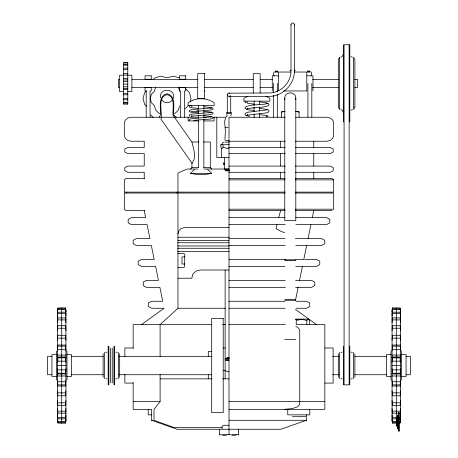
<?xml version="1.0" encoding="UTF-8"?>
<svg xmlns="http://www.w3.org/2000/svg" width="458" height="458" viewBox="0 0 458 458"><rect width="100%" height="100%" fill="white"/><g stroke="black" fill="none" stroke-linecap="round" stroke-linejoin="round"><path stroke-width="0.69" d="M281.498 117.254L281.498 111.592L285.214 111.592M398.723 421.875L398.649 429.072L398.649 413.019L398.649 430.875L398.546 421.95M396.748 423.513L396.685 425.728L396.68 418.125L396.731 418.595M398.58 420.392L398.649 414.822L398.723 420.267M397.962 417.788L397.899 427.595L397.807 417.971M57.468 357.297L57.822 357.83L57.822 361.179L57.468 362.249M65.935 346.151L57.822 346.122L57.468 350.88M57.468 368.81L57.822 373.224L57.468 373.757M57.468 380.174L57.822 384.932L65.935 384.909M65.935 350.88L65.58 346.122M65.935 362.249L65.58 361.179L65.58 357.83L65.935 357.297M65.935 373.757L65.58 373.224L65.935 368.81M65.58 384.932L65.935 380.174M400.532 346.151L392.42 346.122L392.065 350.88M392.065 357.297L392.42 357.83L392.065 362.249M392.065 368.81L392.42 369.875L392.42 373.224L392.065 373.757M392.065 380.174L392.42 384.932L400.532 384.909M400.532 362.249L400.178 361.179L400.178 357.83L400.532 357.297M400.532 350.88L400.178 346.122M400.532 373.757L400.178 373.224L400.532 368.81M400.178 384.932L400.532 380.174M65.935 335.846L65.58 335.262L57.822 335.262L57.468 340.157M57.468 390.903L57.822 395.792L65.58 395.792L65.935 395.208M65.935 340.157L65.58 335.262M65.58 395.792L65.935 390.903M400.532 335.846L400.178 335.262L392.42 335.262L392.065 340.157M392.065 390.903L392.42 395.792L400.178 395.792L400.532 395.208M400.532 340.157L400.178 335.262M400.178 395.792L400.532 390.903M65.935 326.84L65.58 325.724L57.822 325.724L57.468 330.539M57.468 400.521L57.822 405.33L65.58 405.33L65.935 404.214M65.935 330.539L65.58 325.724M65.58 405.33L65.935 400.521M400.532 326.84L400.178 325.724L392.42 325.724L392.065 330.539M392.065 400.521L392.42 405.33L400.178 405.33L400.532 404.214M400.532 330.539L400.178 325.724M400.178 405.33L400.532 400.521M65.935 319.524L65.58 317.921L57.822 317.921L57.468 322.449M57.468 408.605L57.822 413.133L65.58 413.133L65.935 411.53M65.935 322.449L65.58 317.921M65.58 413.133L65.935 408.605M400.532 319.524L400.178 317.921L392.42 317.921L392.065 322.449M392.065 408.605L392.42 413.133L400.178 413.133L400.532 411.53M400.532 322.449L400.178 317.921M400.178 413.133L400.532 408.605M65.935 314.217L65.58 312.207L57.822 312.207L57.468 316.243M57.468 414.811L57.822 418.847L65.58 418.847L65.935 416.837M65.935 316.243L65.58 312.207M65.58 418.847L65.935 414.811M400.532 314.217L400.178 312.207L392.42 312.207L392.065 316.243M392.065 414.811L392.42 418.847L400.178 418.847L400.532 416.837M400.532 316.243L400.178 312.207M400.178 418.847L400.532 414.811M65.935 311.159L65.58 308.818L57.822 308.818L57.468 312.19M57.468 418.864L57.822 422.236L65.58 422.236L65.935 419.9M65.935 312.19L65.58 308.818M65.58 422.236L65.935 418.864M400.532 311.159L400.178 308.818L392.42 308.818L392.065 312.19M392.065 418.864L392.42 422.236L400.178 422.236L400.532 419.9M400.532 312.19L400.178 308.818M400.178 422.236L400.532 418.864M290.996 70.572C291.328 82.526 280.674 93.232 268.714 92.957L228.153 93.18L227.3 94.657L227.3 113.063M290.996 70.624L290.996 24.617C290.899 22.413 294.488 22.413 294.397 24.617L294.397 70.675C294.723 84.375 282.529 96.627 268.829 96.357L229 96.357L227.798 95.859L227.3 94.657M294.339 25.058L294.397 24.617M173.485 98.453C176.067 88.062 158.76 87.318 160.518 97.88M284.762 98.207C284.492 91.113 296.074 91.113 295.805 98.207L295.805 220.55L284.762 220.55L284.762 98.207L284.95 99.632M295.616 99.632L295.805 98.207M65.58 423.146L65.935 420.581L65.935 310.472L65.58 307.908M213.165 117.42L213.062 118.164L210.766 119.023L193.74 120.362M392.42 307.908L392.065 310.472L392.065 420.581L392.42 423.146M57.468 311.159L57.822 308.818M392.065 311.159L392.42 308.818M57.468 314.217L57.822 312.207M392.065 314.217L392.42 312.207M295.404 300.58L298.112 287.338M299.532 280.365L302.377 266.424M306.648 245.511L303.803 259.451L295.816 259.451M308.068 238.538L310.913 224.597M312.339 217.624L313.764 210.657M277.004 224.597L276.128 228.656L281.647 231.725L284.567 232.538M57.468 319.524L57.822 317.921M392.065 319.524L392.42 317.921M154.541 91.09L155.64 86.986M179.536 105.953L178.437 110.057L175.431 113.057L173.382 113.607M190.173 101.779L191.043 98.522L189.469 92.653L185.65 88.835M177.962 234.009L178.815 230.815L181.156 228.473L184.351 227.62L229 227.62M278.647 217.624L280.622 210.657M398.952 412.446L398.981 431.379L398.838 412.835L398.809 430.886M57.468 326.84L57.822 325.724M392.065 326.84L392.42 325.724M398.466 413.992L398.466 429.953M398.437 414.084L398.357 429.65L398.437 415.755M221.981 144.253L222.514 142.793L223.767 142.117M225.536 117.878L224.603 121.731L225.084 127.187L228.061 127.41M226.596 358.603L227.494 358.551L228.393 359.089L228.393 360.297L226.596 359.805L226.596 358.603L227.076 357.875L229.052 357.566M397.687 415.904L397.687 427.932M343.059 54.685L342.132 56.54L340.861 57.221M397.601 416.076L397.63 427.789L397.487 416.293L397.481 427.429L397.481 418.83M57.468 335.846L57.822 335.262M392.065 335.846L392.42 335.262M159.041 117.254L160.363 115.33C161.004 108.632 157.518 95.785 167.038 93.793C176.559 95.785 173.072 108.632 173.714 115.33L176.399 117.254M247.709 101.739L247.102 102.598L246.061 102.775L245.196 102.168L245.019 101.126M172.294 99.758C170.004 104.121 162.802 103.531 161.382 98.785M160.409 374.415A9.32 1.219 -90 0 1 160.1 374.73L160.1 401.649L154.02 409.338L154.02 420.284L174.069 427.554L222.101 427.554M396.92 417.175L396.926 426.117M225.554 127.187L224.901 127.948L225.405 129.167L224.958 139.621M226.132 116.91L227.231 115.731L226.59 114.517M306.826 324.63L306.826 320.388L308.245 319.335L309.66 320.388L309.66 324.63M396.994 418.051L397.092 416.94L397.097 426.512L396.994 425.299M153.127 79.64L155.033 77.728L160.901 76.16L166.775 77.728M146.514 90.741L144.602 92.653L143.033 98.522L144.602 104.39L146.514 106.296M154.357 91.411L151.352 94.417L150.253 98.522L151.352 102.626L154.357 105.626M185.175 108.683L188.519 105.346M190.528 169.019L191.908 167.634L198.48 167.634M207.497 169.804L208.527 170.244L211.688 173.387L204.669 174.613L197.547 174.613L190.528 173.387L193.688 170.244L194.724 169.804M247.641 108.351L246.873 109.078C253.772 106.823 261.695 108.294 268.508 105.655L268.983 104.71L268.646 103.714L267.329 102.976L259.835 101.916M225.525 308.251L177.962 308.251L160.1 324.63L160.1 356.324A9.32 1.219 90 0 1 160.409 356.639M396.92 418.125L396.926 425.167M266.367 116.704L267.191 116.04L266.842 116.292M230.202 95.865L229 96.357M247.515 114.941L247.841 114.7L246.982 115.256L264.615 113.155L267.386 112.616L268.68 111.838L268.978 110.83L268.073 109.622L259.766 108.323M266.682 103.577L266.35 103.823L267.329 103.514C260.167 105.649 251.562 103.577 245.093 107.246L245.07 108.3C247.234 110.739 251.144 109.668 254.007 110.441M141.465 324.63L164.159 308.251L151.546 308.251L148.289 306.505L148.289 303.024L151.546 301.278L162.739 301.278L159.888 287.338L146.514 287.338L143.262 285.597L143.262 282.111L146.514 280.365L158.468 280.365L155.623 266.424L141.488 266.424L138.23 264.684L138.23 261.197L141.488 259.451L154.197 259.451L151.352 245.511L136.455 245.511L133.204 243.77L133.204 240.284L136.455 238.538L149.932 238.538L147.087 224.597L131.429 224.597L128.177 222.857L128.177 219.371L131.429 217.624L145.661 217.624L144.236 210.657M229 147.888L226.91 148.724L226.252 148.071L223.012 147.304L221.867 148.724L220.825 147.304L220.825 144.854L221.918 144.499C224.191 145.541 226.813 143.892 229.166 144.757M210.606 117.248L211.43 116.773L190.957 118.799M247.91 96.128L243.879 98.361L243.879 101.126L269.905 101.126L269.905 98.361L265.875 96.128M351.091 110.223L352.357 109.548M191.112 111.855L210.331 110.04L212.352 109.634L213.222 108.769L212.884 108.059L211.567 107.538L204.073 106.788M191.759 116L192.079 115.828L191.221 116.223L210.554 114.546L212.924 113.807L213.216 113.092L212.312 112.239L204.005 111.317M210.92 107.962L210.588 108.134L211.567 107.916L191.581 109.651L189.331 110.561L189.309 111.305L190.425 112.038L198.245 112.817M210.749 112.594L210.422 112.765L211.321 112.422L191.793 114.116L189.452 114.906L189.24 115.634L189.824 116.258M228.393 359.089L229.052 358.814M306.442 414.811L306.442 420.284L280.886 429.255L177.114 429.255L151.558 420.284L151.558 409.338L133.158 409.338L133.158 382.43M224.283 162.556L223.756 162.722L224.283 162.974M224.283 163.048L223.756 163.214L224.283 163.466M224.283 163.54L223.756 163.706L224.283 163.958M224.283 164.033L223.756 164.199L224.283 164.451M224.283 164.525L223.756 164.691L224.283 164.943M190.602 118.983L189.629 119.263L189.223 119.956L189.629 120.649M167.302 77.728L173.17 76.16L179.044 77.728M274.182 72.038C273.403 72.604 273.403 75.249 274.182 75.816M311.051 75.816C311.829 75.249 311.829 72.604 311.051 72.038M105.643 352.448L106.909 352.105M115.868 378.949L117.139 378.606M340.861 352.448L342.132 352.105M351.091 378.949L352.357 378.606M281.498 112.216L283.851 111.592M267.083 109.88L247.555 112.279L245.213 113.395L244.996 114.426L245.969 115.588L249.639 116.292M238.595 434.55L235.395 434.945A34.453 29.839 90 0 1 229 434.55L225.8 434.945A34.453 29.839 90 0 1 219.405 434.55M295.393 319.455L297.849 319.455M284.338 409.338L292.032 408.65L297.666 406.778L299.727 404.219L299.727 329.749L297.666 327.189L295.788 326.565M57.468 346.151L57.822 346.122M392.065 346.151L392.42 346.122M220.825 144.854L221.809 144.791M123.677 62.912L127.776 62.912M123.677 64.378L127.776 64.378M123.677 65.133L127.776 65.133M123.677 68.116L127.776 68.116M123.677 69.33L127.776 69.33M290.029 70.229L290.807 70.229M294.03 70.229L295.364 70.229M278.779 72.038L290.841 72.038M294.03 72.038L306.454 72.038M123.677 73.515L127.776 73.601M123.677 75.055L127.776 75.055M123.677 75.215L119.578 75.215L119.578 91.577L123.677 91.577M127.776 75.209L131.875 75.209L131.875 91.589L127.776 91.589M278.458 75.816L272.27 75.816L272.27 90.953M306.774 75.816L312.963 75.816L312.963 90.953M123.677 78.587L127.776 78.587M119.824 79.383L118.399 79.383L118.399 87.386L119.824 87.386M131.973 79.383L197.719 79.383M204.617 79.383L253.251 79.383M260.155 79.383L272.247 79.383M312.785 79.383L338.388 79.383M354.744 79.383L357.589 79.383L357.589 87.386L354.744 87.386M123.677 79.978L127.776 79.978M123.677 81.684L127.776 81.684M123.677 84.095L127.776 84.095M123.677 86.82L127.776 86.82M131.973 87.386L197.719 87.386M204.617 87.386L253.251 87.386M260.155 87.386L272.247 87.386M312.785 87.386L338.388 87.386M123.677 88.497L127.776 88.497M123.677 89.528L127.776 89.528M283.748 90.953L306.454 90.953M123.677 93.283L127.776 93.283M123.677 94.76L127.776 94.76M123.677 98.682L127.776 98.682M123.677 99.792L127.776 99.792M123.677 102.42L127.776 102.42M123.677 103.044L127.776 103.044M123.677 104.098L127.776 104.098M295.358 111.592L299.068 111.592L299.068 117.254M226.332 112.668L231.668 112.668M226.332 113.573L231.668 113.573M198.509 117.254L131.131 117.254L127.725 118.049L125.229 120.219L124.318 123.179L124.318 135.316L125.229 138.276L127.725 140.446L131.131 141.241L144.236 141.241L144.236 147.453L127.891 147.453L124.799 149.005L124.799 152.108L127.891 153.659L144.236 153.659L144.236 166.082L127.891 166.082L124.799 167.634L124.799 170.742L127.891 172.294L144.236 172.294L144.236 178.5M212.375 117.254L225.846 117.254M285.219 117.254L229 117.254L229 434.55M295.691 117.254L326.869 117.254L330.275 118.049L332.771 120.219L333.682 123.179L333.682 135.316L332.771 138.276L330.275 140.446L326.869 141.241L295.313 141.241M198.72 120.935L188.095 120.935L188.095 117.254M203.501 120.935L214.121 120.935L214.121 117.254M225.141 140.612L229 140.612M229 141.241L285.219 141.241M191.908 141.986C193.202 147.934 195.812 154.398 193.791 160.449L193.139 160.998L192.721 162.779L192.326 163.271L191.908 163.037L160.97 119.177C162.819 112.319 156.67 97.062 167.038 94.651C176.044 96.621 172.277 108.93 173.107 115.33L191.908 141.986L198.72 141.986M203.501 141.986L210.308 141.986L210.308 167.634L211.688 169.019M224.723 142.117L229 142.117M229 147.453L285.219 147.453M295.313 147.453L330.109 147.453L333.201 149.005L333.201 152.108L330.109 153.659L295.313 153.659M229 153.659L285.219 153.659M224.076 157.489L229 157.489M229 166.082L285.219 166.082M295.313 166.082L330.109 166.082L333.201 167.634L333.201 170.742L330.109 172.294L295.313 172.294M203.736 167.634L210.308 167.634M197.799 169.019L187.162 169.019L177.962 173.021L177.962 192.114M203.753 169.019L225.055 169.019M226.721 169.019L229 169.019M224.512 169.145L229.172 169.145M228.336 170.09L229.172 170.09M229.303 170.49L225.897 170.422L225.731 169.082M229.292 170.863L225.76 170.76L225.468 169.082L226.555 169.082L226.893 170.49M229 172.294L285.219 172.294M190.528 173.387L211.688 173.387M144.694 178.5L125.893 178.5L124.318 179.868L124.318 192.114L285.128 192.114M229 178.5L285.219 178.5M295.313 178.5L332.107 178.5L333.682 179.868L333.682 192.114L295.33 192.114M229 179.868L284.836 179.868M295.33 179.868L333.682 179.868M285.128 193.03L124.318 193.03L124.318 209.197L125.893 210.657L144.694 210.657M295.33 193.03L333.682 193.03L333.682 209.197L295.33 209.197M229 209.197L284.836 209.197M229 210.657L285.219 210.657M295.313 210.657L332.107 210.657M229 217.624L285.219 217.624M295.736 217.624L326.571 217.624L329.823 219.371L329.823 222.857L326.571 224.597L295.885 224.597M229 224.597L285.219 224.597M177.962 237.233L229 237.233M229 238.538L284.91 238.538M295.381 238.538L321.545 238.538L324.796 240.284L324.796 243.77L321.545 245.511L295.839 245.511M177.962 240.45L229 240.45M229 242.751L177.87 242.751L177.87 245.969L229 245.969M229 245.511L285.277 245.511M229 248.27L177.87 248.27L177.87 251.494L229 251.494M177.962 253.383L183.418 253.383L184.614 254.076L184.797 254.763L184.614 266.837L183.418 267.524L177.962 267.524M184.797 256.904L181.981 256.904L181.981 264.003L184.797 264.008M229 259.451L285.391 259.451M304.788 259.451L316.512 259.451L319.77 261.197L319.77 264.684L316.512 266.424L295.748 266.424M284.762 259.789L295.805 259.789M284.762 260.419L295.805 260.419M229 266.424L285.002 266.424M229 270.02L199.969 270.02L195.869 271.119L192.875 274.119L191.782 278.218L177.962 278.218M229 280.365L285.179 280.365M295.605 280.365L311.486 280.365L314.738 282.111L314.738 285.597L311.486 287.338L295.605 287.338M229 287.338L285.42 287.338M284.762 299.658L295.805 299.658M284.762 300.288L295.805 300.288M229 301.278L284.985 301.278M296.08 301.278L306.454 301.278L309.711 303.024L309.711 306.505L306.454 308.251L296.08 308.251M65.591 307.908L57.811 307.908L57.468 310.472L57.468 420.581L57.822 423.146L65.591 423.146M392.409 307.908L400.189 307.908L400.532 310.472L400.532 420.581L400.178 423.146L392.409 423.146M229 308.251L285.157 308.251M57.822 309.516L65.58 309.516M392.42 309.516L400.178 309.516M57.822 313.575L65.58 313.575M392.42 313.575L400.178 313.575M295.593 319.111L308.251 319.111M57.822 319.902L65.58 319.902M392.42 319.902L400.178 319.902M211.167 324.63L133.158 324.63L133.158 348.572M222.582 324.63L225.433 324.63M229 324.63L285.317 324.63M57.822 328.226L65.58 328.226M392.42 328.226L400.178 328.226M57.822 338.176L65.58 338.176M392.42 338.176L400.178 338.176M284.762 339.527L295.805 339.527M57.468 345.057L65.935 345.057M392.065 345.057L400.532 345.057M133.158 347.971L124.874 347.971L124.874 356.748M223.201 347.988L225.136 347.988M324.842 347.971L333.126 347.971L333.126 383.083L324.842 383.083M57.822 349.322L65.58 349.322M392.42 349.322L400.178 349.322M211.699 351.481L208.298 351.481L208.298 356.57M56.414 354.578L51.949 354.578L51.949 376.476L56.414 376.476M66.988 354.578L71.454 354.578L71.454 376.476L66.988 376.476M391.012 354.578L386.546 354.578L386.546 376.476L391.012 376.476M401.586 354.578L406.051 354.578L406.051 376.476L401.586 376.476M57.468 355.065L65.935 355.065M392.065 355.065L400.532 355.065M51.92 356.324L47.638 356.324L47.638 374.73L51.92 374.73M71.179 356.324L103.279 356.324M118.971 356.324L211.699 356.324M332.611 356.324L339.029 356.324M354.721 356.324L386.821 356.324M406.08 356.324L410.362 356.324L410.362 374.73L406.08 374.73M57.468 357.074L65.935 357.074M392.065 357.074L400.532 357.074M57.468 357.229L65.935 357.229M392.065 357.229L400.532 357.229M57.822 357.83L65.58 357.83M392.42 357.83L400.178 357.83M225.136 358.5L227.242 358.5M57.822 361.179L65.58 361.179M392.42 361.179L400.178 361.179M57.468 365.53L65.935 365.53M392.065 365.53L400.532 365.53M57.822 369.875L65.58 369.875M392.42 369.875L400.178 369.875M223.201 370.39L225.136 370.39A3.864 1.059 0 0 0 229 371.449M57.822 373.224L65.58 373.224M392.42 373.224L400.178 373.224M57.468 373.98L65.935 373.98M392.065 373.98L400.532 373.98M71.179 374.73L103.279 374.73M118.971 374.73L211.699 374.73M332.611 374.73L339.029 374.73M354.721 374.73L386.821 374.73M57.468 375.989L65.935 375.989M392.065 375.989L400.532 375.989M160.1 378.858L211.951 378.858M222.605 378.858L229 378.858M57.822 381.732L65.58 381.732M392.42 381.732L400.178 381.732M133.158 383.083L124.874 383.083L124.874 374.306M57.468 385.997L65.935 385.997M392.065 385.997L400.532 385.997M57.822 392.878L65.58 392.878M392.42 392.878L400.178 392.878M133.158 401.649L160.1 401.649M229 401.649L324.842 401.649M57.822 402.828L65.58 402.828M392.42 402.828L400.178 402.828M229 409.338L324.842 409.338L324.842 324.63L296.24 324.63L296.24 320.388L301.53 319.335L306.826 320.388M57.822 411.152L65.58 411.152M392.42 411.152L400.178 411.152M151.953 414.856L148.226 414.856L148.226 409.338M292.41 416.7L305.744 416.7M57.822 417.478L65.58 417.478M392.42 417.478L400.178 417.478M151.558 420.284L152.926 420.284M229 420.284L306.442 420.284M57.822 421.537L65.58 421.537M392.42 421.537L400.178 421.537M229 425.253L224.512 425.253L222.101 426.037L222.101 428.688M198.308 108.351L191.747 107.779M196.848 110.819L198.698 110.956M204.216 115.857L212.106 116.647M203.718 117.672L206.157 117.855M392.065 384.909L392.42 384.932M57.468 384.909L57.822 384.932M254.07 104.126L247.509 103.313M253.228 107.682L254.459 107.807M259.978 114.74L266.745 115.576L268.251 116.143M229 92.957L229.853 93.186M396.994 421.005L396.994 421.967M296.715 111.592L299.068 112.216M160.014 113.424L158.645 113.057L155.64 110.057L154.541 105.953M351.091 352.105L352.357 352.448M340.861 378.606L342.132 378.949M115.868 352.105L117.139 352.448M105.643 378.606L106.909 378.949M226.853 170.863L226.515 170.662M351.091 56.54L352.357 57.221M340.861 109.548L342.132 110.223L343.059 112.084M398.088 423.616L398.128 417.547M295.542 309.482L316.535 324.63M397.275 422.997L397.309 418.538M231.095 116.023L230.769 115.41L231.41 114.517M150.739 115.015L153.127 117.403M392.065 395.208L392.42 395.792M57.468 395.208L57.822 395.792M224.443 169.019L224.391 165.412M397.779 428.161L397.991 415.234L397.962 428.625M392.065 404.214L392.42 405.33M57.468 404.214L57.822 405.33M178.437 86.986L179.536 91.09M392.065 411.53L392.42 413.133M57.468 411.53L57.822 413.133M392.065 416.837L392.42 418.847M57.468 416.837L57.822 418.847M392.065 419.9L392.42 422.236M57.468 419.9L57.822 422.236M396.731 417.519L396.714 423.209M290.996 24.617L291.053 25.064M204.611 90.713L204.617 91.394M401.586 351.051L401.586 380.003M396.296 307.908L396.296 317.371M396.296 317.921L396.296 334.552M396.296 335.262L396.296 395.792M396.296 396.502L396.296 413.133M396.296 413.683L396.296 418.847M396.296 419.001L396.296 423.146M391.012 351.051L391.012 380.003M354.893 353.713L354.893 377.34M353.628 352.448L353.628 378.606M349.82 44.741L349.82 122.028M349.82 346.202L349.82 384.852M343.397 44.741L343.397 122.028M343.397 346.202L343.397 384.852M339.596 352.448L339.596 378.606M338.325 353.713L338.325 377.34M313.764 141.241L313.764 147.453M313.764 153.659L313.764 166.082M313.764 172.294L313.764 178.5M311.812 83.385L311.812 117.254M309.774 409.338L309.774 414.856L287.756 414.856L287.756 409.338M309.07 71.122L309.07 72.038M307.925 83.385L307.925 117.254M307.747 71.122L307.747 72.038M306.774 72.364L306.774 90.953M280.622 141.241L280.622 147.453M280.622 153.659L280.622 166.082M280.622 172.294L280.622 178.5M278.458 72.364L278.458 90.953M277.308 83.385L277.308 91.852M277.308 94.674L277.308 117.254M277.17 71.122L277.17 72.038M275.79 71.122L275.79 72.038M273.42 83.385L273.42 92.556M273.42 95.379L273.42 117.254M260.155 93.163L260.155 73.606L253.251 73.606L253.251 93.163M259.652 101.126L259.652 104.699M259.652 106.84L259.652 111.122M259.652 113.269L259.652 117.551M254.133 101.126L254.133 105.409M254.133 107.556L254.133 111.838M254.133 113.985L254.133 117.551M238.595 429.255L238.595 434.986M230.7 95.894L230.7 113.063M229.08 170.49L229.08 170.863M225.136 269.922L225.136 378.709M224.391 161.903L224.391 158.399L224.014 157.615L216.806 157.489L216.806 117.254M223.012 144.854L223.012 147.304M221.643 148.724L221.643 157.071M219.405 429.255L219.405 434.986M208.298 374.484L208.298 378.886M203.867 105.495L203.867 109.067M203.867 110.493L203.867 113.355M203.867 114.781L203.867 117.637M203.867 119.069L203.867 167.639M198.348 105.495L198.348 109.067M198.348 110.493L198.348 114.065M198.348 115.496L198.348 118.353M198.348 119.784L198.348 167.639M191.908 163.037L191.908 167.634M184.58 117.254L184.58 90.953L185.73 90.953L185.73 87.524L179.542 87.524L179.542 90.953L180.692 90.953L180.692 117.254M177.962 193.03L177.962 242.82M177.962 245.665L177.962 248.505M177.962 251.35L177.962 308.251M176.57 192.114L176.57 193.03M150.075 117.254L150.075 90.953L151.226 90.953L151.226 87.524L145.037 87.524L145.037 90.953L146.188 90.953L146.188 117.254M127.776 104.206L127.776 62.7L123.677 62.7L123.677 104.206M126.637 192.114L126.637 193.03M119.675 353.713L119.675 377.34M118.404 352.448L118.404 378.606M114.603 346.202L114.603 384.852M113.927 346.202L113.927 384.852M112.233 348.137L112.233 382.917M110.544 348.137L110.544 382.917M108.855 346.202L108.855 384.852M108.18 346.202L108.18 384.852M104.372 352.448L104.372 378.606M103.107 353.713L103.107 377.34M66.988 351.051L66.988 380.003M61.704 307.908L61.704 317.371M61.704 317.921L61.704 334.552M61.704 335.262L61.704 395.792M61.704 396.502L61.704 413.133M61.704 413.683L61.704 418.847M61.704 419.001L61.704 423.146M56.414 351.051L56.414 380.003M229.052 358.643A2.13 0.584 0 0 1 226.922 358.059A2.13 0.584 0 0 1 229.052 357.475M229 360.664A3.864 1.059 0 0 1 225.136 359.604M228.227 359.971A1.546 0.424 0 0 1 227.506 359.713M226.515 434.894A34.453 29.839 -90 0 1 222.605 434.945M236.11 434.894A34.453 29.839 -90 0 1 232.2 434.945M398.111 414.942L398.237 429.335L398.111 414.942M397.298 416.614L397.418 427.28L397.298 416.614M339.596 57.221L338.325 59.758L338.325 107.012L339.596 109.548L339.596 57.221M354.893 107.012L353.628 109.548L353.628 57.221L354.893 59.758L354.893 107.012M189.87 105.621L189.257 106.227L189.435 106.966L190.299 107.401L191.341 107.275L191.954 106.662L191.77 105.93L190.912 105.495L189.87 105.621M192.125 100.497L188.095 102.729L188.095 105.495L214.121 105.495L214.121 102.729C207.732 98.361 199.264 97.502 192.125 100.497M349.145 44.741L344.072 44.741L344.072 384.852L349.145 384.852L349.145 44.741M277.857 71.122L275.098 71.122L275.098 72.038L277.857 72.038L277.857 71.122M310.077 71.122L307.433 71.122L307.433 72.038L310.077 72.038L310.077 71.122M204.617 73.606L197.719 73.606L197.719 98.659L204.617 98.659L204.617 73.606M151.226 75.816L145.037 75.816L145.037 79.245L151.226 79.245L151.226 75.816M185.73 75.816L179.542 75.816L179.542 79.245L185.73 79.245L185.73 75.816M223.201 318.402L211.699 318.402L211.699 412.652L223.201 412.652L223.201 318.402"/></g></svg>
